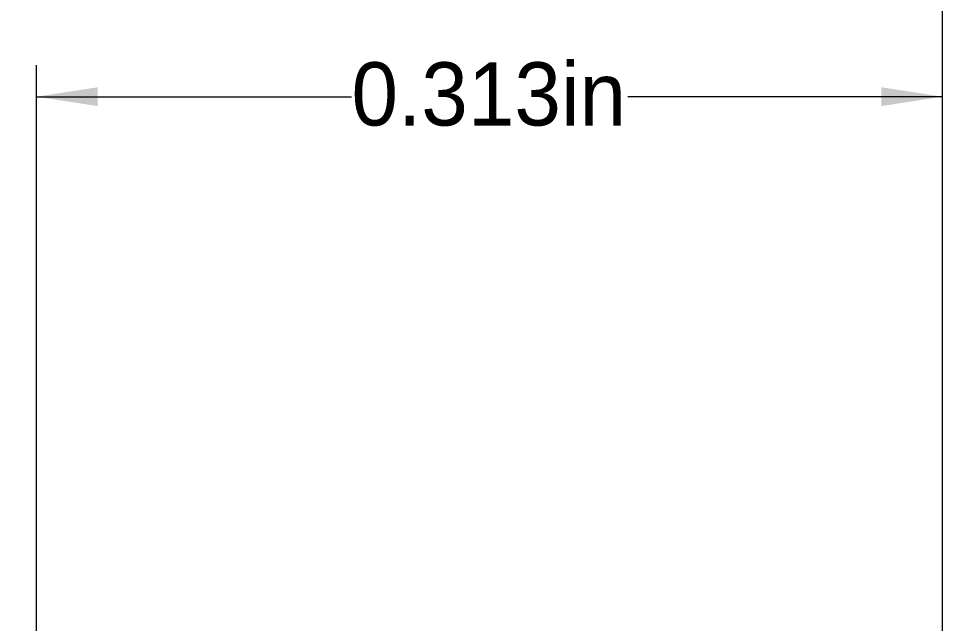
# Model space of a CAD drawing. Header units: inches. Extents: x 0.04 to 1.76, y 0.04 to 1.35.
# Drawn here: x 1.0887 to 1.3874, y 0.694 to 0.8895 of the extents above; entities that cross this region are included whole.
import ezdxf

# ---------------------------------------------------------------- set-up
doc = ezdxf.new("R2010")
doc.units = ezdxf.units.IN
doc.header["$LTSCALE"] = 0.16341
doc.header["$MEASUREMENT"] = 0
doc.linetypes.add('SLD-Solid', pattern=[0])
doc.styles.add('SLDTEXTSTYLE0', font='ARIAL.TTF', dxfattribs={"width": 0.948})
doc.dimstyles.new('SLDDIMSTYLE1', dxfattribs={"dimtxt": 0.019828, "dimasz": 0.019828, "dimexe": 0, "dimexo": 0.0625, "dimgap": 0.004957, "dimtad": 0, "dimtih": 1, "dimtoh": 1, "dimdec": 3, "dimrnd": 1e-09, "dimdsep": 46, "dimtxsty": 'SLDTEXTSTYLE0', "dimsah": 1, "dimcen": 0.09, "dimadec": 0, "dimazin": 2, "dimtfac": 1, "dimtdec": 3, "dimtofl": 0, "dimtmove": 0, "dimatfit": 3, "dimfxl": 1, "dimfrac": 2, "dimtolj": 1, "dimtzin": 12, "dimarcsym": 0})

# ---------------------------------------------------------------- blocks, each defined once
blk = doc.blocks.new('_D_1')
at = {"color": 7, "linetype": 'SLD-Solid', "lineweight": 0}
for p, q in [((1.03204, 0.82025), (1.03204, 0.95165)), ((1.38739, 0.68875), (1.38739, 0.95165)), ((1.03204, 0.94143), (1.16509, 0.94143)), ((1.38739, 0.94143), (1.25436, 0.94143))]:
    blk.add_line(p, q, dxfattribs=at)
at = {"color": 7, "linetype": 'SLD-Solid', "lineweight": 18}
for points in [[(1.03204, 0.94143), (1.05186, 0.93838), (1.05186, 0.94448)], [(1.38739, 0.94143), (1.36756, 0.94448), (1.36756, 0.93838)]]:
    blk.add_solid(points, dxfattribs=at)
at = {"color": 7, "linetype": 'SLD-Solid', "lineweight": 18, "insert": (1.16509, 0.95254), "char_height": 0.020426, "attachment_point": 1, "style": 'SLDTEXTSTYLE0'}
blk.add_mtext('0.375in', dxfattribs=at)
blk = doc.blocks.new('_D_3')
at = {"color": 7, "linetype": 'SLD-Solid', "lineweight": 0}
for p, q in [((1.09454, 0.68875), (1.09454, 0.87444)), ((1.38739, 0.68875), (1.38739, 0.87444)), ((1.09454, 0.86423), (1.19636, 0.86423)), ((1.38739, 0.86423), (1.28563, 0.86423))]:
    blk.add_line(p, q, dxfattribs=at)
at = {"color": 7, "linetype": 'SLD-Solid', "lineweight": 18}
for points in [[(1.09454, 0.86423), (1.11436, 0.86118), (1.11436, 0.86728)], [(1.38739, 0.86423), (1.36756, 0.86728), (1.36756, 0.86118)]]:
    blk.add_solid(points, dxfattribs=at)
at = {"color": 7, "linetype": 'SLD-Solid', "lineweight": 18, "insert": (1.19636, 0.87534), "char_height": 0.020426, "attachment_point": 1, "style": 'SLDTEXTSTYLE0'}
blk.add_mtext('0.313in', dxfattribs=at)

msp = doc.modelspace()

# ---------------------------------------------------------------- dimensions: what is measured, and where the dimension line sits
at = {"color": 7, "linetype": 'SLD-Solid', "lineweight": 18}
for base, p1, p2, text, picture, middle in [((1.38739, 0.94143), (1.03204, 0.79983), (1.38739, 0.66833), '0.375in', '_D_1', (1.20973, 0.94143)), ((1.09454, 0.86423), (1.38739, 0.66833), (1.09454, 0.66833), '0.313in', '_D_3', (1.24099, 0.86423))]:
    dim = msp.add_linear_dim(base=base, p1=p1, p2=p2, text=text, dimstyle='SLDDIMSTYLE1', dxfattribs=at)
    dim.commit()
    dim.dimension.update_dxf_attribs({"geometry": picture, "text_midpoint": middle, "dimtype": 160})

doc.saveas('drawing.dxf')
